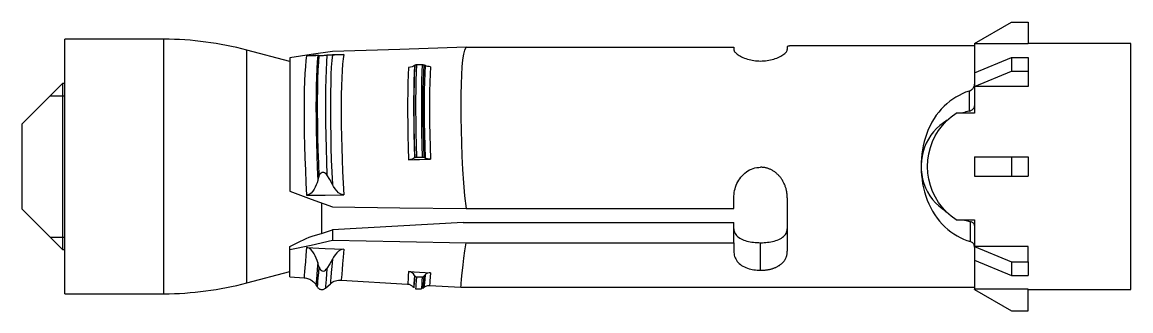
# Model space of a CAD drawing. Header units: millimetres. Extents: x 296 to 4896, y 152 to 3333.
# Drawn here: x 2873.9 to 2925.7, y 1900.5 to 1914 of the extents above; entities that cross this region are included whole.
import ezdxf

# ---------------------------------------------------------------- set-up
doc = ezdxf.new("R2010")
doc.units = ezdxf.units.MM
doc.linetypes.add('DASHED', pattern=[0.25, 0.15625, -0.09375])
doc.layers.add('1', color=1, linetype='DASHED')

# ---------------------------------------------------------------- blocks, each defined once
blk = doc.blocks.new('HSL-3-G M8-20')
at = {"layer": '1', "color": 3, "linetype": 'Continuous'}
for p, q in [((-49, 5.75), (-47.268, 6.75)), ((-47.268, 6.75), (-46.5, 6.75)), ((-46.5, 6.75), (-46.5, 5.732)), ((-86.881, 5.95), (-91.5, 5.95)), ((-91.5, 0), (-91.5, 5.95)), ((-49, 5.75), (-49, 5.732)), ((-49, 5.732), (-49, 4.372)), ((-46.5, 5.732), (-49, 5.732)), ((-41.7, 5.75), (-46.5, 5.75)), ((-41.7, 0), (-41.7, 5.75)), ((-81, 4.903), (-82.999, 5.439)), ((-60.25, 5.577), (-60.25, 5.47)), ((-57.75, 5.603), (-57.75, 5.47)), ((-49, 5.644), (-49, 4.411)), ((-81, 5.077), (-81, -1.149)), ((-75.167, 4.728), (-75.157, 4.737)), ((-49, 4.384), (-47.268, 5.091)), ((-47.268, 5.091), (-46.5, 5.091)), ((-47.268, 5.091), (-47.268, 4.455)), ((-46.5, 5.091), (-46.5, 4.455)), ((-49, 3.748), (-47.268, 4.455)), ((-49, 4.384), (-49, 3.748)), ((-47.268, 4.455), (-46.5, 4.455)), ((-46.5, 4.455), (-46.5, 3.735)), ((-91.62, 3.88), (-93.5, 2)), ((-91.499, 3.88), (-91.62, 3.88)), ((-91.62, 3.88), (-91.62, -3.88)), ((-49, 3.748), (-49, 3.735)), ((-49, 3.735), (-49, 2.5)), ((-46.5, 3.735), (-49, 3.735)), ((-92.19, 3.309), (-91.498, 3.309)), ((-49, 2.5), (-49.858, 2.5)), ((-93.5, 0), (-93.5, 2)), ((-93.5, -2), (-93.5, 0)), ((-91.5, -5.95), (-91.5, 0)), ((-75.167, 0.408), (-75.157, 0.416)), ((-49, 0.45), (-47.268, 0.45)), ((-49, 0.45), (-49, 0)), ((-49, 0), (-49, -0.45)), ((-47.268, 0.45), (-47.268, -0.45)), ((-47.268, 0.45), (-46.5, 0.45)), ((-46.5, 0.45), (-46.5, -0.45)), ((-41.7, -5.75), (-41.7, 0)), ((-49, -0.45), (-47.268, -0.45)), ((-47.268, -0.45), (-46.5, -0.45)), ((-60.25, -1.967), (-60.25, -1.47)), ((-57.75, -1.469), (-57.75, -3.959)), ((-93.5, -2), (-91.62, -3.88)), ((-79.5, -3.12), (-79.5, -1.712)), ((-49.858, -2.5), (-49, -2.5)), ((-49, -2.5), (-49, -3.735)), ((-79, -2.964), (-79, -3.439)), ((-92.19, -3.309), (-91.498, -3.309)), ((-60.25, -3.57), (-60.25, -3.959)), ((-91.62, -3.88), (-91.499, -3.88)), ((-81, -3.889), (-81, -3.734)), ((-81, -5.161), (-81, -3.889)), ((-49, -3.748), (-49, -3.735)), ((-46.5, -3.735), (-49, -3.735)), ((-49, -3.748), (-49, -4.384)), ((-49, -3.748), (-47.268, -4.455)), ((-46.5, -4.455), (-46.5, -3.735)), ((-49, -4.372), (-49, -5.732)), ((-49, -4.384), (-47.268, -5.091)), ((-49, -4.412), (-49, -5.65)), ((-47.268, -4.455), (-47.268, -5.091)), ((-47.268, -4.455), (-46.5, -4.455)), ((-46.5, -4.455), (-46.5, -5.091)), ((-82.999, -5.439), (-81, -4.903)), ((-81, -5.161), (-80.328, -5.202)), ((-75.167, -5.093), (-75.157, -5.11)), ((-47.268, -5.091), (-46.5, -5.091)), ((-79.774, -5.535), (-79.713, -5.634)), ((-79.334, -5.69), (-79.099, -5.482)), ((-78.593, -5.308), (-75.489, -5.498)), ((-74.783, -5.703), (-74.72, -5.647)), ((-74.467, -5.56), (-72.999, -5.65)), ((-73, -5.65), (-49, -5.65)), ((-91.5, -5.95), (-86.881, -5.95)), ((-75.117, -5.728), (-74.849, -5.728)), ((-46.5, -5.732), (-49, -5.732)), ((-49, -5.75), (-49, -5.732)), ((-49, -5.75), (-47.268, -6.75)), ((-46.5, -6.75), (-46.5, -5.732)), ((-46.5, -5.75), (-41.7, -5.75)), ((-47.268, -6.75), (-46.5, -6.75))]:
    blk.add_line(p, q, dxfattribs=at)
at = {"layer": '1', "color": 1, "linetype": 'Continuous'}
for p, q in [((-86.881, 0), (-86.881, 5.95)), ((-82.999, 0), (-82.999, 5.439)), ((-86.881, -5.95), (-86.881, 0)), ((-82.999, -5.439), (-82.999, 0))]:
    blk.add_line(p, q, dxfattribs=at)
at = {"layer": '1', "color": 3, "linetype": 'Continuous'}
for points in [[(-79, 5.372, 0), (-80.004, 5.24, 0), (-81, 5.077, 0)], [(-80.214, 5.175, 0), (-79.346, 5.204, 0), (-78.477, 5.233, 0)], [(-79.69, 5.19, 0), (-79.722, 5.189, 0), (-79.76, 5.188, 0), (-79.805, 5.187, 0), (-79.858, 5.186, 0), (-79.92, 5.184, 0), (-79.997, 5.182, 0), (-80.094, 5.179, 0), (-80.214, 5.175, 0)], [(-79.637, 5.191, 0), (-79.664, 5.19, 0), (-79.69, 5.19, 0)], [(-79.637, 5.191, 0), (-79.62, 5.191, 0), (-79.598, 5.192, 0), (-79.569, 5.193, 0), (-79.53, 5.194, 0), (-79.482, 5.196, 0), (-79.426, 5.197, 0), (-79.372, 5.199, 0), (-79.327, 5.201, 0), (-79.29, 5.202, 0), (-79.26, 5.203, 0)], [(-79.007, 5.214, 0), (-79.13, 5.209, 0), (-79.26, 5.203, 0)], [(-78.477, 5.233, 0), (-78.606, 5.229, 0), (-78.714, 5.225, 0), (-78.803, 5.222, 0), (-78.88, 5.219, 0), (-78.947, 5.216, 0), (-79.007, 5.214, 0)], [(-72.753, 5.577, 0), (-75.861, 5.478, 0), (-79, 5.372, 0)], [(-72.753, 5.577, 0), (-72.83, 5.445, 0), (-72.883, 5.247, 0), (-72.923, 4.984, 0), (-72.953, 4.66, 0), (-72.974, 4.282, 0), (-72.989, 3.848, 0), (-72.997, 3.367, 0), (-73, 2.843, 0), (-72.997, 2.287, 0), (-72.989, 1.706, 0), (-72.974, 1.101, 0), (-72.953, 0.482, 0), (-72.924, -0.138, 0), (-72.884, -0.759, 0), (-72.83, -1.372, 0), (-72.753, -1.967, 0)], [(-72.753, 5.577, 0), (-66.501, 5.577, 0), (-60.25, 5.577, 0)], [(-60.25, 5.47, 0), (-60.248, 5.447, 0), (-60.24, 5.422, 0), (-60.228, 5.396, 0), (-60.211, 5.369, 0), (-60.189, 5.341, 0), (-60.162, 5.313, 0), (-60.128, 5.281, 0), (-60.089, 5.249, 0), (-60.045, 5.218, 0), (-59.996, 5.186, 0), (-59.943, 5.156, 0), (-59.884, 5.125, 0), (-59.821, 5.096, 0), (-59.755, 5.069, 0), (-59.686, 5.044, 0), (-59.614, 5.021, 0), (-59.539, 5, 0), (-59.46, 4.981, 0), (-59.386, 4.966, 0), (-59.31, 4.954, 0), (-59.234, 4.945, 0), (-59.157, 4.938, 0), (-59.079, 4.934, 0), (-59, 4.932, 0)], [(-59, 4.933, 0), (-58.921, 4.934, 0), (-58.843, 4.938, 0), (-58.766, 4.945, 0), (-58.69, 4.954, 0), (-58.615, 4.967, 0), (-58.54, 4.981, 0), (-58.462, 5, 0), (-58.386, 5.021, 0), (-58.314, 5.044, 0), (-58.245, 5.069, 0), (-58.179, 5.097, 0), (-58.116, 5.126, 0), (-58.058, 5.156, 0), (-58.004, 5.186, 0), (-57.955, 5.218, 0), (-57.911, 5.249, 0), (-57.872, 5.281, 0), (-57.838, 5.313, 0), (-57.811, 5.342, 0), (-57.789, 5.369, 0), (-57.772, 5.396, 0), (-57.76, 5.422, 0), (-57.752, 5.447, 0), (-57.75, 5.47, 0)], [(-57.35, 5.644, 0), (-57.388, 5.644, 0), (-57.425, 5.643, 0), (-57.461, 5.643, 0), (-57.496, 5.642, 0), (-57.53, 5.641, 0), (-57.561, 5.64, 0), (-57.591, 5.638, 0), (-57.618, 5.637, 0), (-57.643, 5.635, 0), (-57.665, 5.632, 0), (-57.685, 5.63, 0), (-57.702, 5.627, 0), (-57.717, 5.624, 0), (-57.729, 5.62, 0), (-57.738, 5.616, 0), (-57.745, 5.612, 0), (-57.748, 5.607, 0), (-57.75, 5.603, 0)], [(-49, 5.644, 0), (-53.175, 5.644, 0), (-57.35, 5.644, 0)], [(-75.167, 4.728, 0), (-75.216, 4.693, 0), (-75.281, 4.664, 0), (-75.358, 4.645, 0), (-75.442, 4.637, 0)], [(-75.16, 4.687, 0), (-75.178, 4.312, 0), (-75.191, 3.891, 0), (-75.199, 3.426, 0), (-75.203, 2.925, 0), (-75.201, 2.391, 0), (-75.194, 1.831, 0), (-75.182, 1.25, 0), (-75.165, 0.655, 0)], [(-75.157, 4.737, 0), (-75.152, 4.742, 0), (-75.145, 4.746, 0), (-75.138, 4.75, 0), (-75.13, 4.753, 0), (-75.122, 4.756, 0), (-75.113, 4.759, 0), (-75.103, 4.761, 0), (-75.093, 4.762, 0), (-75.083, 4.763, 0), (-75.072, 4.763, 0)], [(-75.072, 4.763, 0), (-75.005, 4.763, 0), (-74.938, 4.763, 0), (-74.871, 4.762, 0), (-74.804, 4.762, 0)], [(-74.804, 4.762, 0), (-74.791, 4.762, 0), (-74.779, 4.76, 0), (-74.768, 4.758, 0), (-74.757, 4.755, 0), (-74.747, 4.752, 0), (-74.737, 4.748, 0)], [(-74.674, 4.717, 0), (-74.706, 4.732, 0), (-74.737, 4.748, 0)], [(-74.42, 4.667, 0), (-74.49, 4.669, 0), (-74.557, 4.678, 0), (-74.619, 4.694, 0), (-74.674, 4.717, 0)], [(-49.256, 3.529, 0), (-49.217, 3.545, 0), (-49.18, 3.564, 0), (-49.147, 3.586, 0), (-49.116, 3.611, 0), (-49.089, 3.638, 0), (-49.066, 3.667, 0), (-49.046, 3.697, 0), (-49.029, 3.728, 0), (-49.016, 3.76, 0), (-49.007, 3.792, 0), (-49.002, 3.824, 0), (-49, 3.857, 0)], [(-49.256, 3.529, 0), (-49.417, 3.469, 0), (-49.573, 3.401, 0), (-49.725, 3.325, 0), (-49.872, 3.242, 0), (-50.015, 3.151, 0), (-50.155, 3.05, 0), (-50.295, 2.936, 0), (-50.429, 2.814, 0), (-50.555, 2.684, 0), (-50.675, 2.546, 0), (-50.788, 2.398, 0), (-50.894, 2.242, 0), (-50.992, 2.078, 0), (-51.082, 1.908, 0), (-51.164, 1.731, 0), (-51.236, 1.548, 0), (-51.301, 1.359, 0), (-51.357, 1.163, 0), (-51.402, 0.972, 0), (-51.438, 0.779, 0), (-51.466, 0.584, 0), (-51.486, 0.386, 0), (-51.497, 0.187, 0), (-51.5, -0.014, 0), (-51.494, -0.215, 0), (-51.48, -0.415, 0), (-51.457, -0.612, 0), (-51.426, -0.806, 0), (-51.387, -0.998, 0), (-51.339, -1.188, 0), (-51.28, -1.383, 0), (-51.212, -1.571, 0), (-51.136, -1.752, 0), (-51.052, -1.927, 0), (-50.959, -2.095, 0), (-50.858, -2.257, 0), (-50.75, -2.411, 0), (-50.634, -2.556, 0), (-50.512, -2.692, 0), (-50.383, -2.82, 0), (-50.248, -2.939, 0), (-50.105, -3.05, 0), (-49.964, -3.148, 0), (-49.819, -3.238, 0), (-49.67, -3.319, 0), (-49.517, -3.392, 0), (-49.359, -3.457, 0), (-49.198, -3.515, 0)], [(-49.256, 2.592, 0), (-49.33, 2.572, 0), (-49.403, 2.552, 0), (-49.476, 2.53, 0), (-49.548, 2.507, 0)], [(-49.256, 2.592, 0), (-49.203, 2.609, 0), (-49.154, 2.63, 0), (-49.109, 2.657, 0), (-49.07, 2.689, 0), (-49.039, 2.723, 0), (-49.017, 2.76, 0), (-49.004, 2.796, 0), (-49, 2.833, 0)], [(-50.288, 2.161, 0), (-50.46, 2.045, 0), (-50.622, 1.916, 0), (-50.774, 1.776, 0), (-50.914, 1.624, 0), (-51.042, 1.459, 0), (-51.156, 1.284, 0), (-51.256, 1.098, 0), (-51.339, 0.902, 0), (-51.406, 0.698, 0), (-51.456, 0.488, 0), (-51.487, 0.273, 0), (-51.5, 0.055, 0), (-51.494, -0.163, 0), (-51.469, -0.38, 0), (-51.426, -0.592, 0), (-51.365, -0.799, 0), (-51.287, -0.998, 0), (-51.194, -1.188, 0), (-51.084, -1.368, 0), (-50.961, -1.537, 0), (-50.825, -1.694, 0), (-50.677, -1.839, 0), (-50.519, -1.972, 0), (-50.351, -2.093, 0)], [(-49.858, -2.5, 0), (-50.094, -2.327, 0), (-50.309, -2.134, 0), (-50.505, -1.92, 0), (-50.681, -1.686, 0), (-50.834, -1.436, 0), (-50.962, -1.171, 0), (-51.065, -0.891, 0), (-51.139, -0.6, 0), (-51.185, -0.305, 0), (-51.2, -0.004, 0), (-51.185, 0.299, 0), (-51.14, 0.596, 0), (-51.066, 0.886, 0), (-50.964, 1.167, 0), (-50.835, 1.434, 0), (-50.682, 1.685, 0), (-50.506, 1.919, 0), (-50.309, 2.133, 0), (-50.094, 2.327, 0), (-49.858, 2.5, 0)], [(-75.167, 0.408, 0), (-75.216, 0.372, 0), (-75.281, 0.344, 0), (-75.358, 0.324, 0), (-75.442, 0.316, 0)], [(-75.442, 0.316, 0), (-75.187, 0.324, 0), (-74.931, 0.331, 0), (-74.676, 0.339, 0), (-74.42, 0.346, 0)], [(-75.157, 0.416, 0), (-75.152, 0.421, 0), (-75.145, 0.425, 0), (-75.138, 0.429, 0), (-75.13, 0.432, 0), (-75.122, 0.435, 0), (-75.113, 0.438, 0), (-75.103, 0.44, 0), (-75.093, 0.442, 0), (-75.083, 0.442, 0), (-75.072, 0.443, 0)], [(-75.072, 0.443, 0), (-75.005, 0.442, 0), (-74.938, 0.442, 0), (-74.871, 0.442, 0), (-74.804, 0.442, 0)], [(-74.804, 0.442, 0), (-74.791, 0.441, 0), (-74.779, 0.44, 0), (-74.768, 0.438, 0), (-74.757, 0.435, 0), (-74.747, 0.431, 0), (-74.737, 0.427, 0)], [(-74.674, 0.396, 0), (-74.706, 0.412, 0), (-74.737, 0.427, 0)], [(-74.42, 0.346, 0), (-74.49, 0.348, 0), (-74.557, 0.358, 0), (-74.619, 0.374, 0), (-74.674, 0.396, 0)], [(-79.637, -0.465, 0), (-79.664, -0.558, 0), (-79.69, -0.651, 0)], [(-79.637, -0.465, 0), (-79.62, -0.418, 0), (-79.598, -0.373, 0), (-79.569, -0.331, 0), (-79.53, -0.295, 0), (-79.482, -0.271, 0), (-79.426, -0.266, 0), (-79.372, -0.283, 0), (-79.327, -0.314, 0), (-79.29, -0.352, 0), (-79.26, -0.395, 0)], [(-79.007, -0.835, 0), (-79.13, -0.614, 0), (-79.26, -0.395, 0)], [(-60.25, -1.47, 0), (-60.248, -1.384, 0), (-60.241, -1.299, 0), (-60.229, -1.213, 0), (-60.213, -1.128, 0), (-60.192, -1.044, 0), (-60.166, -0.961, 0), (-60.136, -0.879, 0), (-60.101, -0.798, 0), (-60.062, -0.719, 0), (-60.018, -0.643, 0), (-59.969, -0.57, 0), (-59.916, -0.499, 0), (-59.859, -0.432, 0), (-59.797, -0.369, 0), (-59.731, -0.31, 0), (-59.661, -0.256, 0), (-59.587, -0.206, 0), (-59.51, -0.163, 0), (-59.43, -0.125, 0), (-59.348, -0.094, 0), (-59.263, -0.069, 0), (-59.176, -0.051, 0), (-59.088, -0.041, 0), (-59, -0.037, 0)], [(-57.75, -1.469, 0), (-57.75, -1.433, 0), (-57.752, -1.396, 0), (-57.754, -1.359, 0), (-57.757, -1.323, 0), (-57.76, -1.287, 0), (-57.765, -1.251, 0), (-57.77, -1.214, 0), (-57.777, -1.179, 0), (-57.784, -1.143, 0), (-57.792, -1.107, 0), (-57.801, -1.071, 0), (-57.81, -1.036, 0), (-57.821, -1.001, 0), (-57.832, -0.966, 0), (-57.844, -0.929, 0), (-57.858, -0.892, 0), (-57.873, -0.855, 0), (-57.889, -0.819, 0), (-57.905, -0.783, 0), (-57.923, -0.748, 0), (-57.941, -0.714, 0), (-57.96, -0.68, 0), (-57.98, -0.647, 0), (-58, -0.614, 0), (-58.022, -0.582, 0), (-58.044, -0.551, 0), (-58.067, -0.52, 0), (-58.091, -0.49, 0), (-58.116, -0.46, 0), (-58.142, -0.432, 0), (-58.168, -0.404, 0), (-58.194, -0.377, 0), (-58.222, -0.351, 0), (-58.249, -0.326, 0), (-58.278, -0.302, 0), (-58.306, -0.279, 0), (-58.336, -0.257, 0), (-58.366, -0.236, 0), (-58.396, -0.216, 0), (-58.427, -0.197, 0), (-58.459, -0.179, 0), (-58.491, -0.162, 0), (-58.523, -0.146, 0), (-58.555, -0.131, 0), (-58.586, -0.118, 0), (-58.617, -0.106, 0), (-58.648, -0.095, 0), (-58.679, -0.085, 0), (-58.71, -0.076, 0), (-58.742, -0.067, 0), (-58.774, -0.06, 0), (-58.806, -0.054, 0), (-58.838, -0.048, 0), (-58.87, -0.044, 0), (-58.902, -0.041, 0), (-58.935, -0.038, 0), (-58.967, -0.037, 0), (-59, -0.036, 0)], [(-79.69, -0.651, 0), (-79.722, -0.757, 0), (-79.76, -0.861, 0), (-79.805, -0.964, 0), (-79.858, -1.064, 0), (-79.92, -1.159, 0), (-79.997, -1.245, 0), (-80.094, -1.315, 0), (-80.214, -1.345, 0)], [(-78.477, -1.33, 0), (-78.606, -1.298, 0), (-78.714, -1.227, 0), (-78.803, -1.139, 0), (-78.88, -1.042, 0), (-78.947, -0.94, 0), (-79.007, -0.835, 0)], [(-81, -1.149, 0), (-80.004, -1.526, 0), (-79, -1.894, 0)], [(-80.214, -1.345, 0), (-79.346, -1.337, 0), (-78.477, -1.33, 0)], [(-79, -1.894, 0), (-75.861, -1.932, 0), (-72.753, -1.967, 0)], [(-72.753, -1.967, 0), (-66.501, -1.967, 0), (-60.25, -1.967, 0)], [(-49.468, -2.506, 0), (-49.334, -2.545, 0), (-49.198, -2.582, 0)], [(-49, -2.766, 0), (-49.002, -2.742, 0), (-49.009, -2.719, 0), (-49.02, -2.697, 0), (-49.035, -2.675, 0), (-49.054, -2.654, 0), (-49.077, -2.635, 0), (-49.103, -2.618, 0), (-49.132, -2.604, 0), (-49.163, -2.592, 0), (-49.197, -2.582, 0)], [(-79.949, -3.256, 0), (-79.472, -3.112, 0), (-79, -2.964, 0)], [(-72.897, -2.622, 0), (-75.948, -2.795, 0), (-79, -2.964, 0)], [(-72.897, -2.622, 0), (-66.573, -2.622, 0), (-60.25, -2.622, 0)], [(-60.25, -3.57, 0), (-60.25, -3.096, 0), (-60.25, -2.622, 0)], [(-60.25, -2.908, 0), (-60.246, -2.966, 0), (-60.235, -3.023, 0), (-60.217, -3.078, 0), (-60.191, -3.13, 0), (-60.159, -3.179, 0), (-60.12, -3.226, 0), (-60.076, -3.27, 0), (-60.026, -3.31, 0), (-59.971, -3.347, 0), (-59.911, -3.381, 0), (-59.848, -3.411, 0), (-59.782, -3.439, 0), (-59.712, -3.464, 0), (-59.639, -3.486, 0), (-59.564, -3.504, 0), (-59.487, -3.521, 0), (-59.408, -3.534, 0), (-59.328, -3.545, 0), (-59.247, -3.554, 0), (-59.165, -3.559, 0), (-59.083, -3.562, 0), (-59, -3.564, 0)], [(-59, -3.564, 0), (-58.917, -3.563, 0), (-58.835, -3.56, 0), (-58.753, -3.554, 0), (-58.672, -3.545, 0), (-58.592, -3.534, 0), (-58.513, -3.521, 0), (-58.436, -3.505, 0), (-58.361, -3.486, 0), (-58.289, -3.464, 0), (-58.219, -3.439, 0), (-58.152, -3.412, 0), (-58.089, -3.381, 0), (-58.029, -3.347, 0), (-57.974, -3.31, 0), (-57.925, -3.27, 0), (-57.88, -3.226, 0), (-57.842, -3.18, 0), (-57.809, -3.13, 0), (-57.783, -3.078, 0), (-57.765, -3.023, 0), (-57.754, -2.966, 0), (-57.75, -2.908, 0)], [(-81, -3.734, 0), (-80.617, -3.551, 0), (-80.234, -3.367, 0)], [(-81, -3.889, 0), (-80.004, -3.675, 0), (-79, -3.439, 0)], [(-80.234, -3.367, 0), (-80.093, -3.305, 0), (-79.949, -3.256, 0)], [(-79, -3.439, 0), (-75.861, -3.507, 0), (-72.753, -3.57, 0)], [(-73, -5.65, 0), (-72.998, -5.628, 0), (-72.993, -5.561, 0), (-72.984, -5.451, 0), (-72.971, -5.297, 0), (-72.953, -5.103, 0), (-72.931, -4.869, 0), (-72.902, -4.597, 0), (-72.865, -4.287, 0), (-72.817, -3.944, 0), (-72.753, -3.57, 0)], [(-72.753, -3.57, 0), (-66.501, -3.57, 0), (-60.25, -3.57, 0)], [(-49, -3.765, 0), (-49.002, -3.74, 0), (-49.005, -3.715, 0), (-49.012, -3.69, 0), (-49.022, -3.666, 0), (-49.035, -3.642, 0), (-49.05, -3.619, 0), (-49.068, -3.597, 0), (-49.089, -3.576, 0), (-49.113, -3.558, 0), (-49.139, -3.542, 0), (-49.168, -3.528, 0), (-49.197, -3.515, 0)], [(-80.214, -3.79, 0), (-79.346, -3.827, 0), (-78.477, -3.864, 0)], [(-79.69, -4.496, 0), (-79.722, -4.39, 0), (-79.76, -4.285, 0), (-79.805, -4.182, 0), (-79.858, -4.082, 0), (-79.92, -3.985, 0), (-79.997, -3.897, 0), (-80.094, -3.824, 0), (-80.214, -3.79, 0)], [(-78.477, -3.864, 0), (-78.606, -3.89, 0), (-78.714, -3.957, 0), (-78.803, -4.042, 0), (-78.88, -4.135, 0), (-78.947, -4.234, 0), (-79.007, -4.336, 0)], [(-60.25, -3.959, 0), (-60.248, -4.024, 0), (-60.24, -4.087, 0), (-60.228, -4.148, 0), (-60.211, -4.208, 0), (-60.189, -4.266, 0), (-60.162, -4.322, 0), (-60.128, -4.38, 0), (-60.089, -4.435, 0), (-60.045, -4.486, 0), (-59.996, -4.534, 0), (-59.943, -4.58, 0), (-59.884, -4.622, 0), (-59.821, -4.661, 0), (-59.755, -4.696, 0), (-59.686, -4.727, 0), (-59.614, -4.755, 0), (-59.539, -4.779, 0), (-59.46, -4.8, 0), (-59.386, -4.816, 0), (-59.31, -4.829, 0), (-59.234, -4.84, 0), (-59.157, -4.847, 0), (-59.079, -4.851, 0), (-59, -4.853, 0)], [(-59, -4.853, 0), (-58.969, -4.853, 0), (-58.939, -4.852, 0), (-58.908, -4.851, 0), (-58.878, -4.849, 0), (-58.848, -4.847, 0), (-58.818, -4.845, 0), (-58.788, -4.842, 0), (-58.758, -4.839, 0), (-58.729, -4.835, 0), (-58.699, -4.831, 0), (-58.67, -4.826, 0), (-58.641, -4.821, 0), (-58.612, -4.816, 0), (-58.583, -4.81, 0), (-58.554, -4.803, 0), (-58.524, -4.796, 0), (-58.494, -4.788, 0), (-58.464, -4.78, 0), (-58.434, -4.771, 0), (-58.405, -4.761, 0), (-58.376, -4.751, 0), (-58.348, -4.741, 0), (-58.321, -4.73, 0), (-58.293, -4.718, 0), (-58.267, -4.706, 0), (-58.24, -4.693, 0), (-58.215, -4.68, 0), (-58.189, -4.666, 0), (-58.164, -4.652, 0), (-58.14, -4.637, 0), (-58.116, -4.622, 0), (-58.093, -4.606, 0), (-58.07, -4.589, 0), (-58.049, -4.572, 0), (-58.028, -4.555, 0), (-58.007, -4.537, 0), (-57.988, -4.519, 0), (-57.969, -4.501, 0), (-57.951, -4.481, 0), (-57.933, -4.462, 0), (-57.916, -4.442, 0), (-57.901, -4.421, 0), (-57.885, -4.4, 0), (-57.871, -4.378, 0), (-57.857, -4.356, 0), (-57.844, -4.333, 0), (-57.832, -4.311, 0), (-57.822, -4.289, 0), (-57.812, -4.268, 0), (-57.803, -4.245, 0), (-57.794, -4.223, 0), (-57.787, -4.2, 0), (-57.78, -4.177, 0), (-57.773, -4.154, 0), (-57.768, -4.131, 0), (-57.763, -4.107, 0), (-57.759, -4.083, 0), (-57.756, -4.059, 0), (-57.753, -4.034, 0), (-57.751, -4.01, 0), (-57.75, -3.985, 0), (-57.75, -3.959, 0)], [(-79.637, -4.683, 0), (-79.664, -4.59, 0), (-79.69, -4.496, 0)], [(-79.007, -4.336, 0), (-79.13, -4.552, 0), (-79.26, -4.764, 0)], [(-79.637, -4.683, 0), (-79.62, -4.73, 0), (-79.598, -4.775, 0), (-79.569, -4.818, 0), (-79.53, -4.855, 0), (-79.482, -4.88, 0), (-79.426, -4.887, 0), (-79.372, -4.872, 0), (-79.327, -4.843, 0), (-79.29, -4.806, 0), (-79.26, -4.764, 0)], [(-75.167, -5.093, 0), (-75.216, -5.022, 0), (-75.281, -4.966, 0), (-75.358, -4.927, 0), (-75.442, -4.91, 0)], [(-75.442, -4.91, 0), (-75.187, -4.926, 0), (-74.931, -4.941, 0), (-74.676, -4.956, 0), (-74.42, -4.971, 0)], [(-75.157, -5.11, 0), (-75.152, -5.119, 0), (-75.145, -5.127, 0), (-75.138, -5.135, 0), (-75.13, -5.142, 0), (-75.122, -5.148, 0), (-75.113, -5.153, 0), (-75.103, -5.157, 0), (-75.093, -5.16, 0), (-75.083, -5.162, 0), (-75.072, -5.162, 0)], [(-75.072, -5.162, 0), (-75.005, -5.162, 0), (-74.938, -5.161, 0), (-74.871, -5.161, 0), (-74.804, -5.16, 0)], [(-74.804, -5.16, 0), (-74.791, -5.159, 0), (-74.779, -5.156, 0), (-74.768, -5.152, 0), (-74.757, -5.147, 0), (-74.747, -5.14, 0), (-74.737, -5.132, 0)], [(-74.674, -5.07, 0), (-74.706, -5.101, 0), (-74.737, -5.132, 0)], [(-74.42, -4.971, 0), (-74.49, -4.974, 0), (-74.557, -4.993, 0), (-74.619, -5.026, 0), (-74.674, -5.07, 0)], [(-80.328, -5.204, 0), (-80.273, -5.205, 0), (-80.22, -5.215, 0), (-80.167, -5.23, 0), (-80.115, -5.249, 0), (-80.065, -5.271, 0), (-80.017, -5.296, 0), (-79.971, -5.325, 0), (-79.928, -5.358, 0), (-79.887, -5.394, 0), (-79.849, -5.433, 0), (-79.814, -5.476, 0), (-79.785, -5.521, 0)], [(-79.719, -5.62, 0), (-79.704, -5.649, 0), (-79.683, -5.675, 0), (-79.658, -5.697, 0), (-79.631, -5.716, 0), (-79.602, -5.731, 0), (-79.571, -5.743, 0), (-79.539, -5.75, 0), (-79.506, -5.753, 0), (-79.473, -5.751, 0), (-79.441, -5.746, 0), (-79.409, -5.736, 0), (-79.379, -5.722, 0), (-79.351, -5.704, 0), (-79.328, -5.682, 0)], [(-79.088, -5.474, 0), (-79.035, -5.432, 0), (-78.979, -5.397, 0), (-78.919, -5.367, 0), (-78.857, -5.343, 0), (-78.792, -5.324, 0), (-78.726, -5.312, 0), (-78.66, -5.308, 0), (-78.593, -5.312, 0)], [(-75.486, -5.5, 0), (-75.455, -5.5, 0), (-75.424, -5.506, 0), (-75.394, -5.516, 0), (-75.365, -5.529, 0), (-75.337, -5.544, 0), (-75.311, -5.561, 0), (-75.286, -5.579, 0), (-75.262, -5.6, 0), (-75.24, -5.623, 0), (-75.223, -5.649, 0)], [(-75.174, -5.316, 0), (-75.186, -5.474, 0), (-75.195, -5.588, 0), (-75.201, -5.657, 0), (-75.203, -5.68, 0)], [(-74.706, -5.642, 0), (-74.672, -5.614, 0), (-74.635, -5.592, 0), (-74.595, -5.575, 0), (-74.552, -5.565, 0), (-74.509, -5.562, 0), (-74.466, -5.565, 0)]]:
    blk.add_polyline3d(points, dxfattribs=at)
at = {"layer": '1', "color": 1, "linetype": 'Continuous'}
for points in [[(-79.69, 5.19, 0), (-79.715, 4.902, 0), (-79.736, 4.565, 0), (-79.752, 4.18, 0), (-79.764, 3.753, 0), (-79.771, 3.286, 0), (-79.774, 2.786, 0), (-79.771, 2.255, 0), (-79.764, 1.701, 0), (-79.752, 1.127, 0), (-79.736, 0.54, 0), (-79.715, -0.054, 0), (-79.69, -0.651, 0)], [(-79.637, 5.191, 0), (-79.662, 4.871, 0), (-79.682, 4.498, 0), (-79.697, 4.076, 0), (-79.707, 3.609, 0), (-79.713, 3.102, 0), (-79.713, 2.56, 0), (-79.707, 1.989, 0), (-79.697, 1.395, 0), (-79.682, 0.784, 0), (-79.662, 0.161, 0), (-79.637, -0.465, 0)], [(-79.26, 5.203, 0), (-79.284, 4.883, 0), (-79.304, 4.512, 0), (-79.319, 4.092, 0), (-79.329, 3.629, 0), (-79.334, 3.128, 0), (-79.334, 2.592, 0), (-79.329, 2.028, 0), (-79.319, 1.442, 0), (-79.304, 0.838, 0), (-79.284, 0.224, 0), (-79.26, -0.395, 0)], [(-79.007, 5.214, 0), (-79.033, 4.956, 0), (-79.055, 4.649, 0), (-79.072, 4.298, 0), (-79.085, 3.904, 0), (-79.094, 3.471, 0), (-79.099, 3.004, 0), (-79.099, 2.507, 0), (-79.094, 1.985, 0), (-79.085, 1.441, 0), (-79.072, 0.882, 0), (-79.055, 0.313, 0), (-79.033, -0.261, 0), (-79.007, -0.835, 0)], [(-78.477, 5.233, 0), (-78.505, 5.033, 0), (-78.529, 4.784, 0), (-78.55, 4.489, 0), (-78.567, 4.151, 0), (-78.579, 3.772, 0), (-78.588, 3.356, 0), (-78.592, 2.907, 0), (-78.592, 2.429, 0), (-78.588, 1.927, 0), (-78.579, 1.405, 0), (-78.567, 0.868, 0), (-78.55, 0.321, 0), (-78.529, -0.231, 0), (-78.505, -0.783, 0), (-78.477, -1.33, 0)], [(-80.214, 5.175, 0), (-80.243, 4.955, 0), (-80.269, 4.681, 0), (-80.29, 4.356, 0), (-80.306, 3.983, 0), (-80.318, 3.566, 0), (-80.325, 3.11, 0), (-80.328, 2.618, 0), (-80.325, 2.096, 0), (-80.318, 1.55, 0), (-80.306, 0.985, 0), (-80.29, 0.407, 0), (-80.269, -0.178, 0), (-80.243, -0.764, 0), (-80.214, -1.345, 0)], [(-75.167, 4.728, 0), (-75.184, 4.381, 0), (-75.198, 3.99, 0), (-75.207, 3.56, 0), (-75.212, 3.095, 0), (-75.212, 2.599, 0), (-75.207, 2.077, 0), (-75.198, 1.535, 0), (-75.184, 0.976, 0), (-75.167, 0.408, 0)], [(-75.157, 4.737, 0), (-75.159, 4.712, 0), (-75.16, 4.687, 0)], [(-75.072, 4.763, 0), (-75.09, 4.414, 0), (-75.103, 4.023, 0), (-75.112, 3.592, 0), (-75.117, 3.127, 0), (-75.117, 2.631, 0), (-75.112, 2.11, 0), (-75.103, 1.568, 0), (-75.09, 1.01, 0), (-75.072, 0.443, 0)], [(-74.804, 4.762, 0), (-74.821, 4.414, 0), (-74.835, 4.023, 0), (-74.844, 3.592, 0), (-74.849, 3.127, 0), (-74.849, 2.631, 0), (-74.844, 2.11, 0), (-74.835, 1.568, 0), (-74.821, 1.01, 0), (-74.804, 0.442, 0)], [(-74.737, 4.748, 0), (-74.755, 4.4, 0), (-74.769, 4.01, 0), (-74.778, 3.58, 0), (-74.782, 3.115, 0), (-74.782, 2.619, 0), (-74.778, 2.097, 0), (-74.769, 1.554, 0), (-74.755, 0.996, 0), (-74.737, 0.427, 0)], [(-74.674, 4.717, 0), (-74.692, 4.371, 0), (-74.706, 3.982, 0), (-74.715, 3.552, 0), (-74.72, 3.087, 0), (-74.72, 2.591, 0), (-74.715, 2.068, 0), (-74.706, 1.525, 0), (-74.692, 0.965, 0), (-74.674, 0.396, 0)], [(-74.42, 4.667, 0), (-74.438, 4.324, 0), (-74.452, 3.937, 0), (-74.462, 3.508, 0), (-74.466, 3.043, 0), (-74.466, 2.546, 0), (-74.462, 2.023, 0), (-74.452, 1.478, 0), (-74.438, 0.917, 0), (-74.42, 0.346, 0)], [(-75.442, 4.637, 0), (-75.461, 4.293, 0), (-75.475, 3.906, 0), (-75.484, 3.477, 0), (-75.489, 3.012, 0), (-75.489, 2.515, 0), (-75.484, 1.991, 0), (-75.475, 1.447, 0), (-75.461, 0.886, 0), (-75.442, 0.316, 0)], [(-49.256, 3.529, 0), (-49.256, 3.061, 0), (-49.256, 2.592, 0)], [(-75.165, 0.655, 0), (-75.161, 0.536, 0), (-75.157, 0.416, 0)], [(-49.198, -3.515, 0), (-49.198, -3.048, 0), (-49.198, -2.582, 0)], [(-59, -4.853, 0), (-59, -4.209, 0), (-59, -3.564, 0)], [(-80.214, -3.79, 0), (-80.244, -4.153, 0), (-80.269, -4.466, 0), (-80.29, -4.727, 0), (-80.307, -4.933, 0), (-80.318, -5.082, 0), (-80.326, -5.172, 0), (-80.328, -5.202, 0)], [(-78.477, -3.864, 0), (-78.507, -4.234, 0), (-78.533, -4.555, 0), (-78.554, -4.822, 0), (-78.571, -5.033, 0), (-78.583, -5.185, 0), (-78.591, -5.277, 0), (-78.593, -5.308, 0)], [(-79.69, -4.496, 0), (-79.715, -4.807, 0), (-79.736, -5.065, 0), (-79.753, -5.269, 0), (-79.764, -5.416, 0), (-79.771, -5.505, 0), (-79.774, -5.535, 0)], [(-79.007, -4.336, 0), (-79.035, -4.679, 0), (-79.058, -4.964, 0), (-79.076, -5.189, 0), (-79.089, -5.351, 0), (-79.097, -5.45, 0), (-79.099, -5.482, 0)], [(-79.637, -4.683, 0), (-79.66, -4.968, 0), (-79.679, -5.204, 0), (-79.694, -5.391, 0), (-79.705, -5.525, 0), (-79.711, -5.606, 0), (-79.713, -5.634, 0)], [(-79.26, -4.764, 0), (-79.283, -5.042, 0), (-79.301, -5.273, 0), (-79.316, -5.454, 0), (-79.326, -5.585, 0), (-79.332, -5.664, 0), (-79.334, -5.69, 0)], [(-75.442, -4.91, 0), (-75.459, -5.119, 0), (-75.472, -5.284, 0), (-75.482, -5.402, 0), (-75.488, -5.474, 0), (-75.489, -5.498, 0)], [(-75.167, -5.093, 0), (-75.183, -5.296, 0), (-75.196, -5.456, 0), (-75.205, -5.571, 0), (-75.211, -5.641, 0), (-75.212, -5.664, 0)], [(-75.157, -5.11, 0), (-75.166, -5.219, 0), (-75.174, -5.316, 0)], [(-75.072, -5.162, 0), (-75.088, -5.364, 0), (-75.101, -5.522, 0), (-75.11, -5.636, 0), (-75.116, -5.705, 0), (-75.117, -5.728, 0)], [(-74.804, -5.16, 0), (-74.82, -5.362, 0), (-74.833, -5.521, 0), (-74.842, -5.636, 0), (-74.847, -5.705, 0), (-74.849, -5.728, 0)], [(-74.737, -5.132, 0), (-74.754, -5.335, 0), (-74.766, -5.495, 0), (-74.776, -5.61, 0), (-74.781, -5.68, 0), (-74.783, -5.703, 0)], [(-74.674, -5.07, 0), (-74.691, -5.276, 0), (-74.704, -5.437, 0), (-74.713, -5.554, 0), (-74.719, -5.624, 0), (-74.72, -5.647, 0)], [(-74.42, -4.971, 0), (-74.437, -5.18, 0), (-74.45, -5.346, 0), (-74.46, -5.464, 0), (-74.465, -5.536, 0), (-74.467, -5.56, 0)]]:
    blk.add_polyline3d(points, dxfattribs=at)
at = {"layer": '1', "color": 3, "linetype": 'Continuous'}
for centre, start, end in [((-86.881, -9.05), 75, 90), ((-86.881, 9.05), 270, 285)]:
    blk.add_arc(centre, 15, start, end, dxfattribs=at)

msp = doc.modelspace()

# ---------------------------------------------------------------- block references
msp.add_blockref('HSL-3-G M8-20', (2967.4, 1907.258))

doc.saveas('drawing.dxf')
